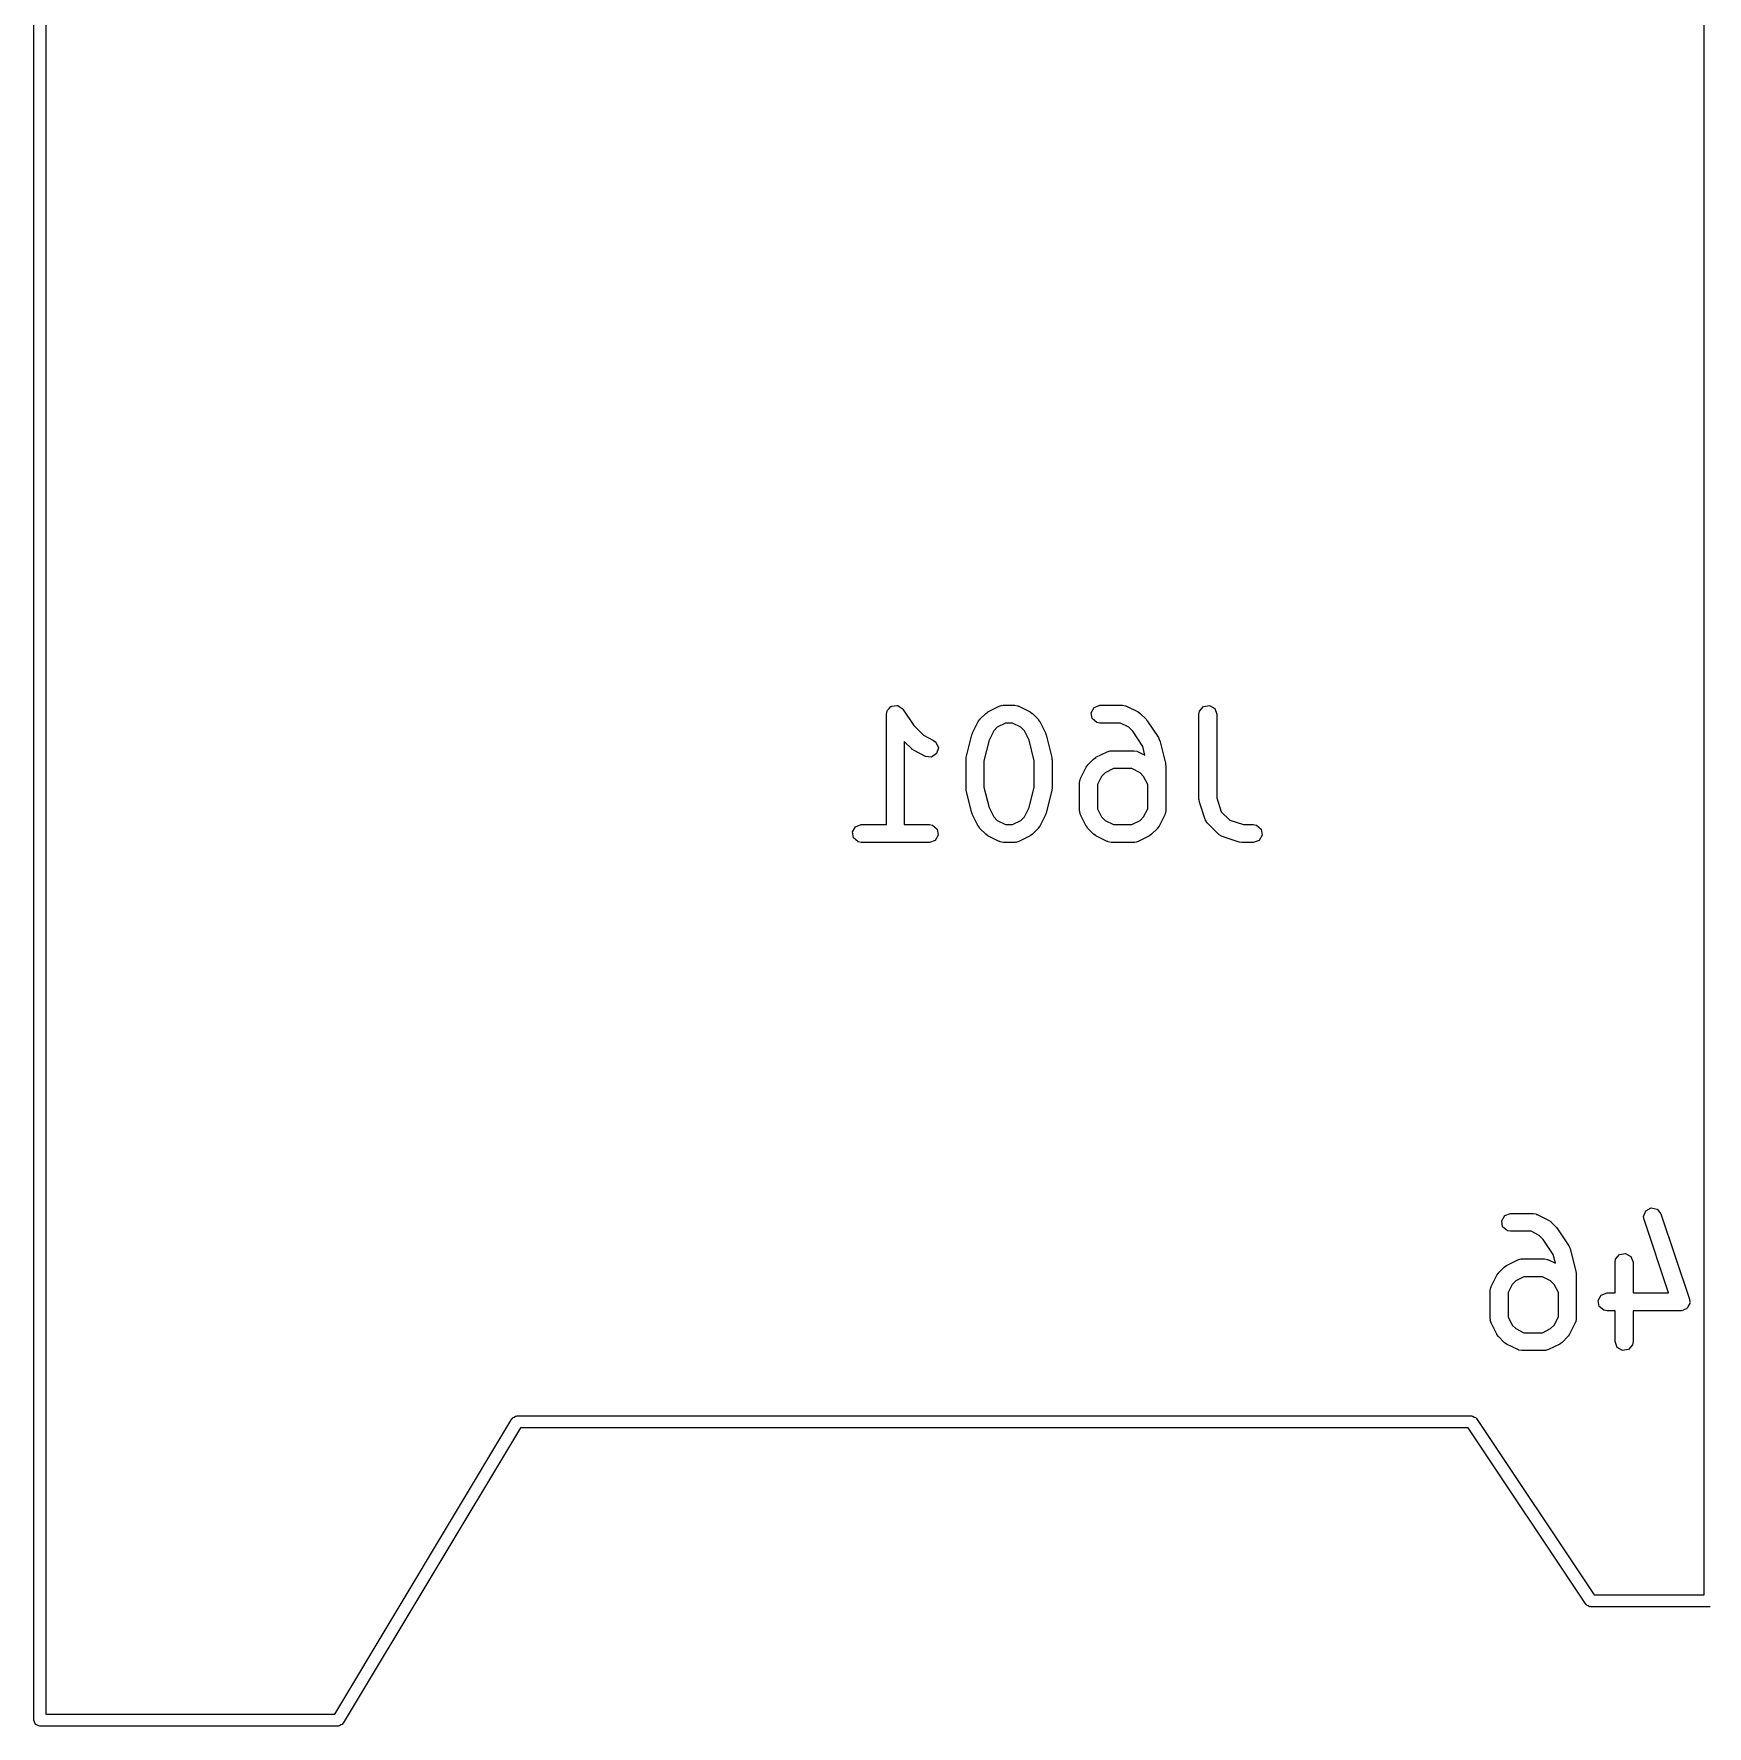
# Model space of a CAD drawing. Extents: x 98.9 to 179, y -122.8 to -42.7.
# Drawn here: x 130.61 to 144.63, y -110.23 to -96.04 of the extents above; entities that cross this region are included whole.
import ezdxf

# ---------------------------------------------------------------- set-up
doc = ezdxf.new("R2010")
doc.units = 0
doc.layers.add('BLACK', color=7, linetype='CONTINUOUS')

msp = doc.modelspace()

# ---------------------------------------------------------------- linework, layer by layer
at = {"layer": 'BLACK', "linetype": 'CONTINUOUS'}
for p, q in [((130.607, -110.178), (130.607, -94.9778)), ((130.707, -95.0278), (130.707, -110.128)), ((144.607, -109.128), (144.607, -95.0278)), ((137.761, -101.713), (137.777, -101.698)), ((137.777, -101.698), (137.791, -101.681)), ((137.791, -101.681), (137.795, -101.68)), ((137.795, -101.68), (137.798, -101.677)), ((137.798, -101.677), (137.82, -101.676)), ((137.82, -101.676), (137.841, -101.672)), ((137.841, -101.672), (137.845, -101.674)), ((137.845, -101.674), (137.849, -101.674)), ((137.849, -101.674), (137.867, -101.687)), ((137.867, -101.687), (137.886, -101.698)), ((137.886, -101.698), (137.887, -101.702)), ((137.887, -101.702), (137.89, -101.704)), ((137.89, -101.704), (137.982, -101.841)), ((138.604, -101.727), (138.699, -101.679)), ((138.699, -101.679), (138.724, -101.671)), ((138.724, -101.671), (138.729, -101.673)), ((138.729, -101.673), (138.733, -101.671)), ((138.733, -101.671), (138.828, -101.671)), ((138.828, -101.671), (138.854, -101.676)), ((138.854, -101.676), (138.857, -101.678)), ((138.857, -101.678), (138.862, -101.679)), ((138.862, -101.679), (138.957, -101.727)), ((139.468, -101.733), (139.494, -101.689)), ((139.494, -101.689), (139.542, -101.671)), ((139.542, -101.671), (139.733, -101.671)), ((139.733, -101.671), (139.758, -101.676)), ((139.758, -101.676), (139.762, -101.678)), ((139.762, -101.678), (139.766, -101.679)), ((139.766, -101.679), (139.862, -101.727)), ((140.377, -101.72), (140.41, -101.681)), ((140.41, -101.681), (140.46, -101.672)), ((140.46, -101.672), (140.505, -101.698)), ((140.505, -101.698), (140.522, -101.746)), ((137.753, -101.746), (137.758, -101.72)), ((137.753, -102.671), (137.753, -101.746)), ((137.758, -101.72), (137.76, -101.717)), ((137.76, -101.717), (137.761, -101.713)), ((137.982, -101.841), (138.063, -101.922)), ((138.475, -101.903), (138.523, -101.808)), ((138.523, -101.808), (138.536, -101.79)), ((138.536, -101.79), (138.537, -101.788)), ((138.537, -101.788), (138.585, -101.741)), ((138.585, -101.741), (138.603, -101.728)), ((138.603, -101.728), (138.604, -101.727)), ((138.751, -101.821), (138.682, -101.855)), ((138.81, -101.821), (138.751, -101.821)), ((138.879, -101.855), (138.81, -101.821)), ((138.957, -101.727), (138.975, -101.74)), ((138.975, -101.74), (138.976, -101.741)), ((138.976, -101.741), (139.024, -101.788)), ((139.024, -101.788), (139.037, -101.807)), ((139.037, -101.807), (139.038, -101.808)), ((139.038, -101.808), (139.086, -101.903)), ((139.477, -101.783), (139.468, -101.733)), ((139.517, -101.816), (139.477, -101.783)), ((139.542, -101.821), (139.517, -101.816)), ((139.715, -101.821), (139.542, -101.821)), ((139.784, -101.855), (139.715, -101.821)), ((139.862, -101.727), (139.88, -101.74)), ((139.88, -101.74), (139.881, -101.741)), ((139.881, -101.741), (139.929, -101.788)), ((139.929, -101.788), (139.935, -101.798)), ((139.935, -101.798), (139.938, -101.8)), ((139.938, -101.8), (140.033, -101.942)), ((140.372, -101.746), (140.377, -101.72)), ((140.372, -102.46), (140.372, -101.746)), ((140.522, -101.746), (140.522, -102.448)), ((137.966, -102.037), (137.903, -101.975)), ((137.903, -101.975), (137.903, -102.671)), ((138.063, -101.922), (138.147, -101.965)), ((138.147, -101.965), (138.168, -101.98)), ((138.168, -101.98), (138.189, -102.027)), ((138.422, -102.109), (138.47, -101.918)), ((138.47, -101.918), (138.475, -101.906)), ((138.475, -101.906), (138.475, -101.903)), ((138.613, -101.963), (138.57, -102.136)), ((138.652, -101.886), (138.613, -101.963)), ((138.682, -101.855), (138.652, -101.886)), ((138.909, -101.886), (138.879, -101.855)), ((138.948, -101.963), (138.909, -101.886)), ((138.991, -102.136), (138.948, -101.963)), ((139.086, -101.903), (139.089, -101.915)), ((139.089, -101.915), (139.091, -101.918)), ((139.091, -101.918), (139.139, -102.109)), ((139.817, -101.889), (139.784, -101.855)), ((139.901, -102.015), (139.817, -101.889)), ((140.033, -101.942), (140.043, -101.966)), ((140.043, -101.966), (140.044, -101.966)), ((140.044, -101.966), (140.091, -102.156)), ((137.967, -102.038), (137.966, -102.037)), ((137.985, -102.051), (137.967, -102.038)), ((138.08, -102.099), (137.985, -102.051)), ((138.131, -102.105), (138.08, -102.099)), ((138.174, -102.076), (138.131, -102.105)), ((138.189, -102.027), (138.174, -102.076)), ((138.42, -102.127), (138.422, -102.112)), ((138.42, -102.365), (138.42, -102.127)), ((138.422, -102.112), (138.422, -102.109)), ((139.139, -102.109), (139.14, -102.124)), ((139.14, -102.124), (139.141, -102.127)), ((139.141, -102.127), (139.141, -102.365)), ((139.442, -102.169), (139.489, -102.122)), ((139.489, -102.122), (139.508, -102.109)), ((139.508, -102.109), (139.509, -102.107)), ((139.509, -102.107), (139.604, -102.06)), ((139.604, -102.06), (139.629, -102.052)), ((139.629, -102.052), (139.633, -102.053)), ((139.633, -102.053), (139.638, -102.052)), ((139.638, -102.052), (139.828, -102.052)), ((139.828, -102.052), (139.854, -102.056)), ((139.854, -102.056), (139.857, -102.059)), ((139.857, -102.059), (139.862, -102.06)), ((139.862, -102.06), (139.92, -102.089)), ((139.92, -102.089), (139.901, -102.015)), ((138.57, -102.136), (138.57, -102.356)), ((138.991, -102.356), (138.991, -102.136)), ((139.38, -102.284), (139.428, -102.189)), ((139.428, -102.189), (139.441, -102.171)), ((139.441, -102.171), (139.442, -102.169)), ((139.556, -102.267), (139.522, -102.335)), ((139.587, -102.236), (139.556, -102.267)), ((139.655, -102.202), (139.587, -102.236)), ((139.81, -102.202), (139.655, -102.202)), ((139.879, -102.236), (139.81, -102.202)), ((139.909, -102.267), (139.879, -102.236)), ((139.944, -102.335), (139.909, -102.267)), ((140.091, -102.156), (140.092, -102.171)), ((140.092, -102.171), (140.094, -102.175)), ((140.094, -102.175), (140.094, -102.556)), ((138.421, -102.368), (138.42, -102.365)), ((138.422, -102.383), (138.421, -102.368)), ((138.47, -102.574), (138.422, -102.383)), ((138.57, -102.356), (138.613, -102.529)), ((138.948, -102.529), (138.991, -102.356)), ((139.139, -102.383), (139.091, -102.574)), ((139.141, -102.365), (139.139, -102.38)), ((139.139, -102.38), (139.139, -102.383)), ((139.372, -102.317), (139.377, -102.292)), ((139.372, -102.556), (139.372, -102.317)), ((139.377, -102.292), (139.38, -102.288)), ((139.38, -102.288), (139.38, -102.284)), ((139.522, -102.335), (139.522, -102.538)), ((139.944, -102.538), (139.944, -102.335)), ((138.613, -102.529), (138.652, -102.606)), ((138.909, -102.606), (138.948, -102.529)), ((139.374, -102.56), (139.372, -102.556)), ((139.522, -102.538), (139.556, -102.606)), ((139.909, -102.606), (139.944, -102.538)), ((140.094, -102.556), (140.089, -102.581)), ((140.373, -102.462), (140.372, -102.46)), ((140.376, -102.484), (140.373, -102.462)), ((140.424, -102.627), (140.376, -102.484)), ((140.522, -102.448), (140.56, -102.563)), ((137.468, -102.733), (137.494, -102.689)), ((137.494, -102.689), (137.542, -102.671)), ((137.542, -102.671), (137.753, -102.671)), ((137.903, -102.671), (138.114, -102.671)), ((138.114, -102.671), (138.139, -102.676)), ((138.139, -102.676), (138.179, -102.708)), ((138.472, -102.577), (138.47, -102.574)), ((138.475, -102.589), (138.472, -102.577)), ((138.523, -102.684), (138.475, -102.589)), ((138.524, -102.685), (138.523, -102.684)), ((138.537, -102.704), (138.524, -102.685)), ((138.652, -102.606), (138.682, -102.637)), ((138.682, -102.637), (138.751, -102.671)), ((138.751, -102.671), (138.81, -102.671)), ((138.81, -102.671), (138.879, -102.637)), ((138.879, -102.637), (138.909, -102.606)), ((139.038, -102.684), (139.025, -102.702)), ((139.086, -102.589), (139.038, -102.684)), ((139.091, -102.574), (139.086, -102.586)), ((139.086, -102.586), (139.086, -102.589)), ((139.373, -102.564), (139.374, -102.56)), ((139.38, -102.589), (139.373, -102.564)), ((139.428, -102.684), (139.38, -102.589)), ((139.429, -102.685), (139.428, -102.684)), ((139.442, -102.704), (139.429, -102.685)), ((139.556, -102.606), (139.587, -102.637)), ((139.587, -102.637), (139.655, -102.671)), ((139.655, -102.671), (139.81, -102.671)), ((139.81, -102.671), (139.879, -102.637)), ((139.879, -102.637), (139.909, -102.606)), ((140.038, -102.684), (140.025, -102.702)), ((140.086, -102.589), (140.038, -102.684)), ((140.089, -102.581), (140.086, -102.585)), ((140.086, -102.585), (140.086, -102.589)), ((140.426, -102.63), (140.424, -102.627)), ((140.427, -102.635), (140.426, -102.63)), ((140.442, -102.656), (140.427, -102.635)), ((140.537, -102.751), (140.442, -102.656)), ((140.56, -102.563), (140.63, -102.633)), ((140.63, -102.633), (140.745, -102.671)), ((140.745, -102.671), (140.828, -102.671)), ((140.828, -102.671), (140.854, -102.676)), ((140.854, -102.676), (140.893, -102.708)), ((137.477, -102.783), (137.468, -102.733)), ((137.517, -102.816), (137.477, -102.783)), ((137.542, -102.821), (137.517, -102.816)), ((138.114, -102.821), (137.542, -102.821)), ((138.162, -102.803), (138.114, -102.821)), ((138.188, -102.759), (138.162, -102.803)), ((138.179, -102.708), (138.188, -102.759)), ((138.585, -102.751), (138.537, -102.704)), ((138.586, -102.752), (138.585, -102.751)), ((138.604, -102.765), (138.586, -102.752)), ((138.699, -102.813), (138.604, -102.765)), ((138.704, -102.814), (138.699, -102.813)), ((138.707, -102.816), (138.704, -102.814)), ((138.733, -102.821), (138.707, -102.816)), ((138.828, -102.821), (138.733, -102.821)), ((138.832, -102.819), (138.828, -102.821)), ((138.837, -102.82), (138.832, -102.819)), ((138.862, -102.813), (138.837, -102.82)), ((138.957, -102.765), (138.862, -102.813)), ((138.958, -102.764), (138.957, -102.765)), ((138.976, -102.751), (138.958, -102.764)), ((139.024, -102.704), (138.976, -102.751)), ((139.025, -102.702), (139.024, -102.704)), ((139.489, -102.751), (139.442, -102.704)), ((139.491, -102.752), (139.489, -102.751)), ((139.509, -102.765), (139.491, -102.752)), ((139.604, -102.813), (139.509, -102.765)), ((139.609, -102.814), (139.604, -102.813)), ((139.612, -102.816), (139.609, -102.814)), ((139.638, -102.821), (139.612, -102.816)), ((139.828, -102.821), (139.638, -102.821)), ((139.832, -102.819), (139.828, -102.821)), ((139.837, -102.82), (139.832, -102.819)), ((139.862, -102.813), (139.837, -102.82)), ((139.957, -102.765), (139.862, -102.813)), ((139.958, -102.764), (139.957, -102.765)), ((139.976, -102.751), (139.958, -102.764)), ((140.024, -102.704), (139.976, -102.751)), ((140.025, -102.702), (140.024, -102.704)), ((140.541, -102.753), (140.537, -102.751)), ((140.543, -102.757), (140.541, -102.753)), ((140.566, -102.77), (140.543, -102.757)), ((140.709, -102.817), (140.566, -102.77)), ((140.711, -102.817), (140.709, -102.817)), ((140.733, -102.821), (140.711, -102.817)), ((140.828, -102.821), (140.733, -102.821)), ((140.876, -102.803), (140.828, -102.821)), ((140.902, -102.759), (140.876, -102.803)), ((140.893, -102.708), (140.902, -102.759)), ((142.91, -105.992), (142.935, -105.948)), ((142.935, -105.948), (142.983, -105.93)), ((142.983, -105.93), (143.174, -105.93)), ((143.174, -105.93), (143.2, -105.935)), ((143.2, -105.935), (143.203, -105.938)), ((143.203, -105.938), (143.207, -105.938)), ((143.207, -105.938), (143.303, -105.986)), ((144.099, -105.956), (144.118, -105.908)), ((144.103, -105.981), (144.099, -105.956)), ((144.118, -105.908), (144.163, -105.883)), ((144.163, -105.883), (144.213, -105.894)), ((144.213, -105.894), (144.245, -105.934)), ((144.245, -105.934), (144.483, -106.648)), ((142.918, -106.043), (142.91, -105.992)), ((142.958, -106.076), (142.918, -106.043)), ((142.983, -106.08), (142.958, -106.076)), ((143.156, -106.08), (142.983, -106.08)), ((143.225, -106.114), (143.156, -106.08)), ((143.303, -105.986), (143.321, -105.999)), ((143.321, -105.999), (143.322, -106)), ((143.322, -106), (143.37, -106.047)), ((143.37, -106.047), (143.376, -106.057)), ((143.376, -106.057), (143.379, -106.059)), ((143.379, -106.059), (143.474, -106.202)), ((144.308, -106.597), (144.103, -105.981)), ((143.258, -106.148), (143.225, -106.114)), ((143.342, -106.274), (143.258, -106.148)), ((143.474, -106.202), (143.484, -106.225)), ((143.484, -106.225), (143.485, -106.225)), ((143.485, -106.225), (143.532, -106.416)), ((142.883, -106.428), (142.93, -106.381)), ((142.93, -106.381), (142.949, -106.368)), ((142.949, -106.368), (142.95, -106.367)), ((142.95, -106.367), (143.045, -106.319)), ((143.045, -106.319), (143.07, -106.312)), ((143.07, -106.312), (143.074, -106.313)), ((143.074, -106.313), (143.079, -106.311)), ((143.079, -106.311), (143.269, -106.311)), ((143.269, -106.311), (143.295, -106.316)), ((143.295, -106.316), (143.298, -106.319)), ((143.298, -106.319), (143.303, -106.319)), ((143.303, -106.319), (143.361, -106.348)), ((143.361, -106.348), (143.342, -106.274)), ((143.861, -106.339), (143.865, -106.313)), ((143.861, -106.597), (143.861, -106.339)), ((143.865, -106.313), (143.898, -106.274)), ((143.898, -106.274), (143.949, -106.265)), ((143.949, -106.265), (143.993, -106.29)), ((143.993, -106.29), (144.011, -106.339)), ((144.011, -106.339), (144.011, -106.597)), ((142.821, -106.543), (142.869, -106.448)), ((142.869, -106.448), (142.882, -106.43)), ((142.882, -106.43), (142.883, -106.428)), ((142.997, -106.526), (142.963, -106.594)), ((143.028, -106.495), (142.997, -106.526)), ((143.096, -106.461), (143.028, -106.495)), ((143.251, -106.461), (143.096, -106.461)), ((143.32, -106.495), (143.251, -106.461)), ((143.35, -106.526), (143.32, -106.495)), ((143.385, -106.594), (143.35, -106.526)), ((143.532, -106.416), (143.533, -106.43)), ((143.533, -106.43), (143.535, -106.434)), ((143.535, -106.434), (143.535, -106.815)), ((142.813, -106.577), (142.818, -106.551)), ((142.813, -106.815), (142.813, -106.577)), ((142.818, -106.551), (142.821, -106.548)), ((142.821, -106.548), (142.821, -106.543)), ((142.963, -106.594), (142.963, -106.797)), ((143.385, -106.797), (143.385, -106.594)), ((143.719, -106.659), (143.745, -106.614)), ((143.728, -106.709), (143.719, -106.659)), ((143.745, -106.614), (143.793, -106.597)), ((143.793, -106.597), (143.861, -106.597)), ((144.011, -106.597), (144.308, -106.597)), ((144.483, -106.648), (144.487, -106.674)), ((142.963, -106.797), (142.997, -106.866)), ((143.35, -106.866), (143.385, -106.797)), ((143.767, -106.742), (143.728, -106.709)), ((143.793, -106.747), (143.767, -106.742)), ((143.861, -106.747), (143.793, -106.747)), ((143.861, -107.005), (143.861, -106.747)), ((144.412, -106.747), (144.011, -106.747)), ((144.011, -106.747), (144.011, -107.005)), ((144.417, -106.745), (144.412, -106.747)), ((144.423, -106.746), (144.417, -106.745)), ((144.441, -106.736), (144.423, -106.746)), ((144.46, -106.729), (144.441, -106.736)), ((144.463, -106.724), (144.46, -106.729)), ((144.468, -106.722), (144.463, -106.724)), ((144.476, -106.703), (144.468, -106.722)), ((144.486, -106.685), (144.476, -106.703)), ((144.487, -106.674), (144.485, -106.679)), ((144.485, -106.679), (144.486, -106.685)), ((142.815, -106.819), (142.813, -106.815)), ((142.814, -106.823), (142.815, -106.819)), ((142.821, -106.848), (142.814, -106.823)), ((142.869, -106.943), (142.821, -106.848)), ((142.87, -106.945), (142.869, -106.943)), ((142.883, -106.963), (142.87, -106.945)), ((142.997, -106.866), (143.028, -106.896)), ((143.028, -106.896), (143.096, -106.93)), ((143.096, -106.93), (143.251, -106.93)), ((143.251, -106.93), (143.32, -106.896)), ((143.32, -106.896), (143.35, -106.866)), ((143.479, -106.943), (143.466, -106.961)), ((143.527, -106.848), (143.479, -106.943)), ((143.53, -106.84), (143.527, -106.844)), ((143.527, -106.844), (143.527, -106.848)), ((143.535, -106.815), (143.53, -106.84)), ((142.93, -107.011), (142.883, -106.963)), ((142.932, -107.011), (142.93, -107.011)), ((142.95, -107.025), (142.932, -107.011)), ((143.045, -107.072), (142.95, -107.025)), ((143.05, -107.073), (143.045, -107.072)), ((143.053, -107.076), (143.05, -107.073)), ((143.079, -107.08), (143.053, -107.076)), ((143.269, -107.08), (143.079, -107.08)), ((143.273, -107.079), (143.269, -107.08)), ((143.278, -107.08), (143.273, -107.079)), ((143.303, -107.072), (143.278, -107.08)), ((143.398, -107.025), (143.303, -107.072)), ((143.399, -107.023), (143.398, -107.025)), ((143.417, -107.011), (143.399, -107.023)), ((143.465, -106.963), (143.417, -107.011)), ((143.466, -106.961), (143.465, -106.963)), ((143.878, -107.053), (143.861, -107.005)), ((143.923, -107.079), (143.878, -107.053)), ((143.973, -107.07), (143.923, -107.079)), ((144.006, -107.031), (143.973, -107.07)), ((144.011, -107.005), (144.006, -107.031)), ((133.129, -110.128), (134.614, -107.652)), ((134.614, -107.652), (134.619, -107.648)), ((134.619, -107.648), (134.622, -107.642)), ((134.622, -107.642), (134.634, -107.637)), ((134.634, -107.637), (134.645, -107.629)), ((134.645, -107.629), (134.651, -107.63)), ((134.651, -107.63), (134.657, -107.628)), ((134.657, -107.628), (142.657, -107.628)), ((142.657, -107.628), (142.662, -107.63)), ((142.662, -107.63), (142.667, -107.629)), ((142.667, -107.629), (142.679, -107.637)), ((142.679, -107.637), (142.693, -107.642)), ((142.693, -107.642), (142.695, -107.647)), ((142.695, -107.647), (142.699, -107.65)), ((142.699, -107.65), (143.684, -109.128)), ((134.686, -107.728), (133.2, -110.204)), ((142.63, -107.728), (134.686, -107.728)), ((143.616, -109.206), (142.63, -107.728)), ((143.62, -109.208), (143.616, -109.206)), ((143.622, -109.213), (143.62, -109.208)), ((143.635, -109.219), (143.622, -109.213)), ((143.647, -109.227), (143.635, -109.219)), ((143.652, -109.226), (143.647, -109.227)), ((143.657, -109.228), (143.652, -109.226)), ((143.684, -109.128), (144.607, -109.128)), ((144.657, -109.228), (143.657, -109.228)), ((130.622, -110.213), (130.607, -110.178)), ((130.657, -110.228), (130.622, -110.213)), ((130.707, -110.128), (133.129, -110.128)), ((133.18, -110.218), (133.169, -110.226)), ((133.193, -110.213), (133.18, -110.218)), ((133.195, -110.207), (133.193, -110.213)), ((133.2, -110.204), (133.195, -110.207)), ((133.157, -110.228), (130.657, -110.228)), ((133.163, -110.225), (133.157, -110.228)), ((133.169, -110.226), (133.163, -110.225))]:
    msp.add_line(p, q, dxfattribs=at)

doc.saveas('drawing.dxf')
